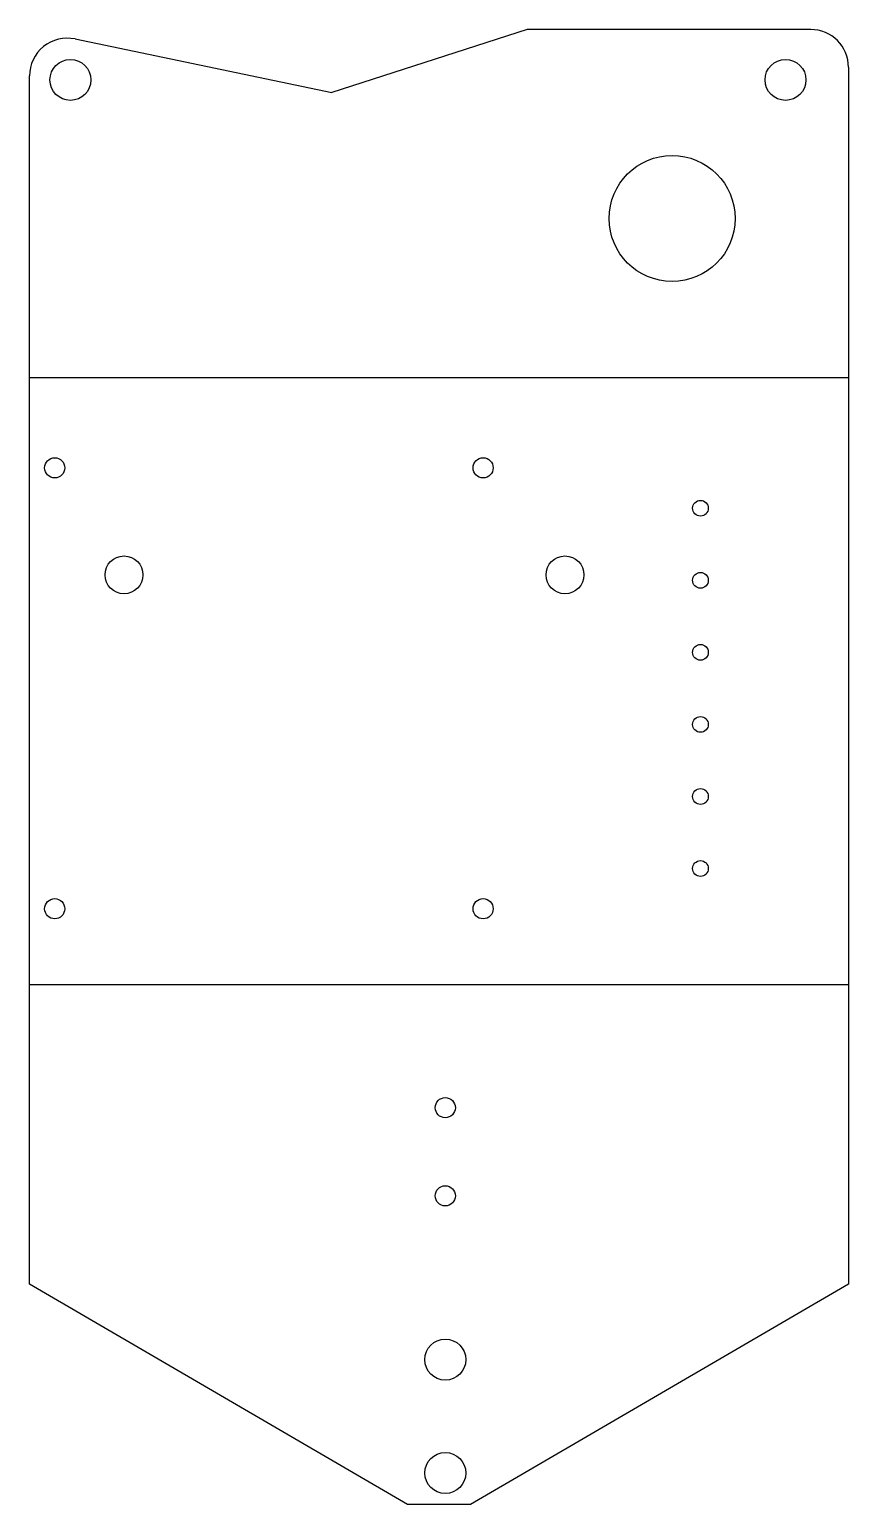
# Model space of a CAD drawing. Header units: millimetres. Extents: x -130 to 0, y 1 to 236.
import ezdxf

# ---------------------------------------------------------------- set-up
doc = ezdxf.new("R2010")
doc.units = ezdxf.units.MM
doc.layers.add('Unfold_Sketch', color=7, linetype='CONTINUOUS')

msp = doc.modelspace()

# ---------------------------------------------------------------- linework, layer by layer
at = {"layer": 'Unfold_Sketch'}
for p, q in [((-51, 235.586), (-82, 225.586)), ((-6, 235.586), (-51, 235.586)), ((-122.776, 234.081), (-82, 225.586)), ((0, 229.586), (0, 36.4137)), ((-130, 36.4137), (-130, 228.207)), ((-130, 180.318), (0, 180.318)), ((0, 83.9182), (-130, 83.9182)), ((-70, 1.41372), (-130, 36.4137)), ((0, 36.4137), (-60, 1.41372)), ((-60, 1.41372), (-70, 1.41372))]:
    msp.add_line(p, q, dxfattribs=at)
for centre, radius in [((-123.5, 227.586), 3.25), ((-10, 227.586), 3.25), ((-28, 205.586), 10), ((-126, 166), 1.6), ((-58, 166), 1.6), ((-23.5, 159.58), 1.25), ((-115, 149), 3), ((-45, 149), 3), ((-23.5, 148.14), 1.25), ((-23.5, 136.7), 1.25), ((-23.5, 125.26), 1.25), ((-23.5, 113.82), 1.25), ((-23.5, 102.38), 1.25), ((-126, 96), 1.6), ((-58, 96), 1.6), ((-64, 64.4137), 1.6), ((-64, 50.4137), 1.6), ((-64, 24.4137), 3.25), ((-64, 6.41372), 3.25)]:
    msp.add_circle(centre, radius, dxfattribs=at)
for centre, start, end in [((-124, 228.207), 78.2317, 180), ((-6, 229.586), 0, 90)]:
    msp.add_arc(centre, 6, start, end, dxfattribs=at)

doc.saveas('drawing.dxf')
